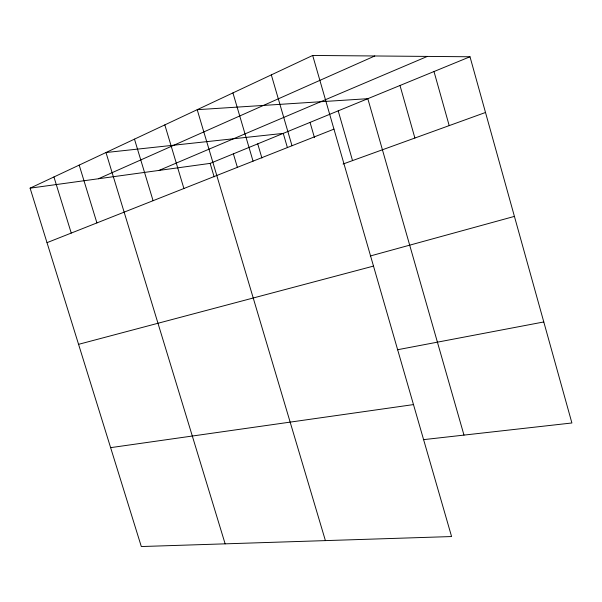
<?xml version="1.0" encoding="UTF-8"?>
<svg xmlns="http://www.w3.org/2000/svg" width="602" height="602" viewBox="0 0 602 602"><rect width="100%" height="100%" fill="white"/><g stroke="black" fill="none" stroke-linecap="round" stroke-linejoin="round"><path stroke-width="0.9" d="M312.686 55.459L451.583 536.548L141.312 546.541L30.1 188.155L312.686 55.459L470.004 56.769L571.9 422.98L423.296 439.671M98.412 178.756L374.783 55.978M158.996 170.426L427.345 56.415M30.1 188.155L210.136 163.383L470.004 56.769M47.016 242.659L333.959 129.137M343.057 164.03L485.505 112.476M370.268 255.993L514.417 216.396M78.569 344.336L373.496 266.092M397.343 349.777L543.787 321.957M110.625 447.647L413.484 404.589M53.939 176.965L71.247 233.072M79.193 165.106L96.914 222.921M225.14 543.839L105.99 152.524L283.256 133.388L287.425 147.663M134.479 139.145L153.081 200.692M164.82 124.892L183.903 188.501M325.404 540.611L197.208 109.692L367.822 98.69L463.984 435.103M210.136 163.383L214.146 176.86M233.38 153.849L237.384 167.364M257.731 143.855L261.908 158.055M232.936 92.911L253.051 161.148M271.321 74.881L292 145.737M310.045 122.394L314.477 137.662M338.196 110.843L352.531 160.599M399.999 85.492L414.891 138.031M434.004 71.54L449.197 125.615"/></g></svg>
